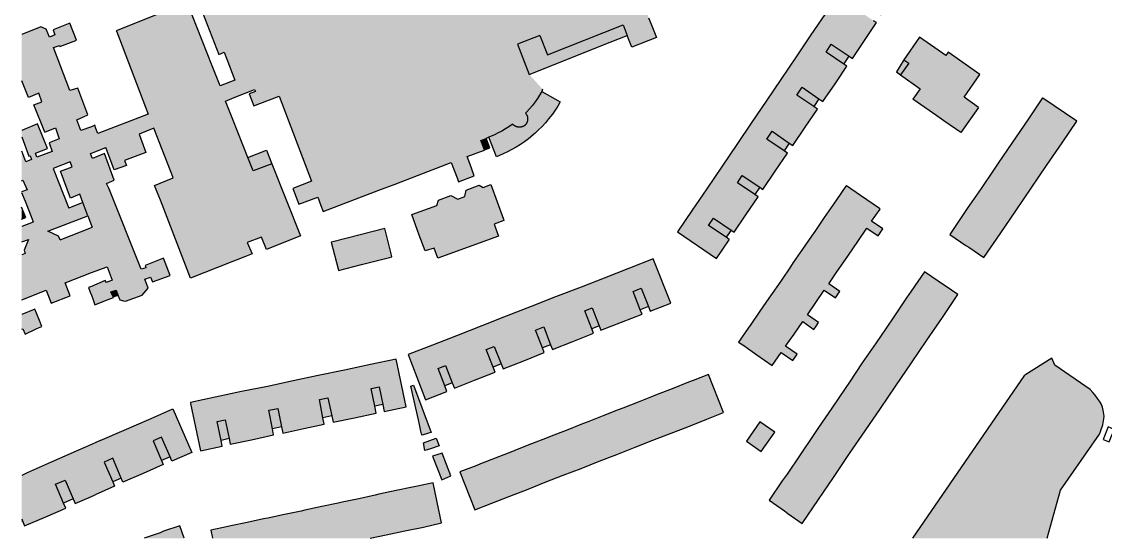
# Model space of a CAD drawing. Header units: millimetres. Extents: x 528980 to 529536, y 186782 to 187150.
# Drawn here: x 528980.2 to 529288.2, y 186782.1 to 186928.9 of the extents above; entities that cross this region are included whole.
import ezdxf

# ---------------------------------------------------------------- set-up
doc = ezdxf.new("R2010")
doc.units = ezdxf.units.MM
doc.header["$LTSCALE"] = 1.5
doc.layers.add('Building Outline', color=1, linetype='Continuous', true_color=0xff0000)
doc.layers.add('Buildings Area', color=1, linetype='Continuous', true_color=0xff0000)

# ---------------------------------------------------------------- blocks, each defined once
blk = doc.blocks.new('mastermap-topo_6112301_ACAD_1_FMEBLOCK5')
at = {"layer": 'Building Outline', "color": 251, "linetype": 'Continuous', "lineweight": -3, "true_color": 0x505050}
for points in [[(3.46, 0.02), (4.31, -2.43), (0.01, -4.08), (-0.34, -2.98), (3.06, -1.62), (0.21, 5.38), (-4.31, 3.47)], [(-4.31, 1.7), (-2.24, -3.77), (-1.94, -3.73), (-1.54, -4.77), (-3.14, -5.38), (-4.31, -2.42)]]:
    blk.add_lwpolyline(points, dxfattribs=at)
blk = doc.blocks.new('mastermap-topo_6112301_ACAD_1_FMEBLOCK4')
at = {"layer": 'Building Outline', "color": 251, "linetype": 'Continuous', "lineweight": -3, "true_color": 0x505050}
for points in [[(-1.28, 5.93), (-0.08, 3.18), (-1.66, 2.6)], [(-1.66, 2.4), (-0.69, -0.04), (1.04, -4.39), (1.66, -5.93)]]:
    blk.add_lwpolyline(points, dxfattribs=at)
blk = doc.blocks.new('mastermap-topo_6112301_ACAD_1_FMEBLOCK3')
at = {"layer": 'Building Outline', "color": 251, "linetype": 'Continuous', "lineweight": -3, "true_color": 0x505050}
for points in [[(-0.58, 5.36), (-0.2, 5.51)], [(-0.58, -5.51), (0.58, -5.05), (-0.58, -2.15)]]:
    blk.add_lwpolyline(points, dxfattribs=at)

msp = doc.modelspace()

# ---------------------------------------------------------------- hatches: boundary and pattern name
at = {"layer": 'Buildings Area', "true_color": 0xfedcaf}
h = msp.add_hatch(color=41, dxfattribs=at)
h.paths.add_polyline_path([(529149.7, 186988.5), (529148.8, 186990.95), (529148.45, 186990.8), (529142.71, 186988.56), (529140.1, 186987.5), (529137.9, 186986.65), (529129.95, 186983.5), (529128.67, 186983), (529118.85, 186979.1), (529113.3, 186976.95), (529110.35, 186975.8), (529111.25, 186973.4), (529111.55, 186972.65), (529109.3, 186971.75), (529108.35, 186971.4), (529104.2, 186969.75), (529110.3, 186954.55), (529114.3, 186956.1), (529115.25, 186956.5), (529117.2, 186951.55), (529113.1, 186949.95), (529115.4, 186944.15), (529114.6, 186943.85), (529117.3, 186936.9), (529122, 186938.75), (529127.48, 186924.96), (529129.65, 186919.5), (529151.12, 186927.94), (529152.27, 186924.98), (529153.58, 186921.63), (529160.57, 186924.35), (529159.09, 186928.16), (529158.38, 186929.98), (529158.1, 186930.69), (529173.25, 186936.65), (529169.85, 186945.3), (529170.7, 186945.6), (529172.9, 186946.5), (529174.5, 186942.4), (529182, 186945.3), (529181.55, 186946.4), (529177.1, 186957.7), (529176.6, 186959.05), (529170.06, 186975.94), (529162.77, 186973.38), (529161.95, 186975.45), (529162.7, 186975.75), (529160.35, 186981.75), (529157.05, 186980.45), (529156.35, 186980.2), (529152.95, 186988.9), (529150, 186987.8)], flags=0)
h.paths.add_polyline_path([(529132.22, 186967), (529142.27, 186970.95), (529145.47, 186962.8), (529135.42, 186958.85)], flags=0)
h.paths.add_polyline_path([(529133.65, 186944.25), (529139.4, 186946.5), (529153, 186951.9), (529156.2, 186943.8), (529142.5, 186938.4), (529136.85, 186936.15)], flags=0)
for points in [[(528980.18, 186896.17), (528982.25, 186890.7), (528982.55, 186890.75), (528982.95, 186889.7), (528981.35, 186889.1), (528980.18, 186892.05), (528980.18, 186883.71), (528980.55, 186883.85), (528989.09, 186887.2), (528993.95, 186889.1), (528994.5, 186887.7), (528991.25, 186886.4), (528994.1, 186878.8), (528996.7, 186879.85), (528997.55, 186877.55), (528999, 186873.7), (529000, 186871), (529000.19, 186870.49), (529004.47, 186859.26), (529005.9, 186855.5), (529004.25, 186854.8), (529003.95, 186855.35), (529000, 186853.7), (528999.15, 186853.35), (528999.65, 186852.1), (529000, 186851.25), (529000.5, 186849.85), (529001, 186848.5), (529004.05, 186849.7), (529006.25, 186850.5), (529005.5, 186852.15), (529007.05, 186852.65), (529007.65, 186851.05), (529008.05, 186849.85), (529009.1, 186849.6), (529009.65, 186849.5), (529014.4, 186851.25), (529016.15, 186853.2), (529015.15, 186855.75), (529016.75, 186856.35), (529017.4, 186854.95), (529022.4, 186856.8), (529020.45, 186861.75), (529015.25, 186859.65), (529015.45, 186859), (529014.15, 186858.55), (529004.95, 186881.55), (529004.3, 186882.95), (529006.5, 186883.9), (529003.7, 186891.4), (529000.3, 186890.05), (529000, 186890.7), (528999.7, 186891.4), (529000, 186891.55), (529004.12, 186893.19), (529013.54, 186896.94), (529017.7, 186898.6), (529022.45, 186886.55), (529023.1, 186884.8), (529023.22, 186884.51), (529017.97, 186882.31), (529018.7, 186880.45), (529019.6, 186878.15), (529028.2, 186856), (529039.88, 186860.65), (529041.1, 186861.14), (529043.8, 186862.21), (529045.65, 186862.95), (529044.3, 186866.2), (529048.3, 186867.7), (529049.75, 186864.2), (529059.4, 186868.05), (529051.3, 186888.5), (529046, 186886.5), (529044.5, 186890.3), (529040.2, 186901.1), (529038.1, 186906.35), (529040.55, 186907.3), (529046.37, 186909.65), (529046.59, 186909.07), (529044.81, 186908.39), (529046.12, 186904.95), (529047.9, 186905.63), (529053.39, 186907.72), (529062.6, 186883.56), (529057.27, 186881.53), (529058.99, 186877.04), (529064.31, 186879.07), (529065.24, 186876.64), (529065.88, 186874.96), (529081.73, 186881), (529086.34, 186882.76), (529092.66, 186885.17), (529102.28, 186888.84), (529103.92, 186884.54), (529104.35, 186883.42), (529108.83, 186885.13), (529107.51, 186888.59), (529106.76, 186890.55), (529111.43, 186892.33), (529111.72, 186892.44), (529110.68, 186895.15), (529112.18, 186895.72), (529113, 186896.09), (529114.57, 186896.79), (529115.61, 186897.28), (529116.65, 186897.82), (529117.67, 186898.4), (529118.65, 186899.02), (529119.63, 186899.69), (529119.75, 186899.78), (529119.81, 186899.7), (529119.88, 186899.63), (529119.95, 186899.56), (529120.03, 186899.49), (529120.1, 186899.43), (529120.18, 186899.37), (529120.26, 186899.31), (529120.35, 186899.26), (529120.44, 186899.21), (529120.52, 186899.17), (529120.61, 186899.12), (529120.71, 186899.09), (529120.8, 186899.05), (529120.9, 186899.02), (529120.99, 186898.99), (529121.09, 186898.97), (529121.19, 186898.95), (529121.29, 186898.93), (529121.39, 186898.92), (529121.49, 186898.91), (529121.59, 186898.91), (529121.69, 186898.91), (529121.79, 186898.91), (529121.89, 186898.92), (529121.99, 186898.93), (529122.09, 186898.94), (529122.19, 186898.96), (529122.28, 186898.98), (529122.38, 186899.01), (529122.48, 186899.04), (529122.57, 186899.07), (529122.66, 186899.11), (529122.75, 186899.15), (529122.84, 186899.2), (529122.93, 186899.25), (529123.01, 186899.3), (529123.09, 186899.36), (529123.19, 186899.44), (529123.26, 186899.51), (529123.34, 186899.58), (529123.4, 186899.65), (529123.47, 186899.73), (529123.53, 186899.81), (529123.58, 186899.89), (529123.64, 186899.97), (529123.69, 186900.06), (529123.73, 186900.15), (529123.77, 186900.24), (529123.81, 186900.33), (529123.85, 186900.42), (529123.88, 186900.52), (529123.91, 186900.61), (529123.93, 186900.71), (529123.95, 186900.81), (529123.96, 186900.91), (529123.98, 186901.01), (529123.99, 186901.11), (529123.99, 186901.21), (529123.99, 186901.31), (529123.99, 186901.41), (529123.98, 186901.51), (529123.97, 186901.61), (529123.96, 186901.71), (529123.94, 186901.81), (529123.92, 186901.91), (529123.89, 186902), (529123.86, 186902.1), (529123.83, 186902.19), (529123.79, 186902.28), (529123.75, 186902.37), (529123.7, 186902.46), (529123.65, 186902.55), (529123.6, 186902.63), (529123.54, 186902.72), (529123.48, 186902.79), (529123.39, 186902.9), (529123.74, 186903.26), (529124.53, 186904.13), (529125.28, 186905.01), (529126.14, 186906.15), (529126.78, 186907.08), (529127.39, 186908.03), (529127.99, 186909.09), (529128.2, 186909.74), (529124.45, 186913.9), (529121.09, 186922.52), (529127.48, 186924.96), (529122, 186938.75), (529117.3, 186936.9), (529114.6, 186943.85), (529115.4, 186944.15), (529113.1, 186949.95), (529117.2, 186951.55), (529115.25, 186956.5), (529114.3, 186956.1), (529110.3, 186954.55), (529109.16, 186953.44), (529107.66, 186953.35), (529106.68, 186953.15), (529105.5, 186952.75), (529102.55, 186951.55), (529100.5, 186956.83), (529095.4, 186970), (529092.8, 186976.75), (529092.7, 186977), (529062.99, 186965.48), (529024.25, 186950.45), (529029.6, 186936.65), (529036.25, 186919.6), (529037.7, 186920.2), (529040.8, 186912.3), (529036.6, 186910.65), (529034.35, 186916.3), (529027.2, 186934.35), (529007.05, 186926.3), (529007.2, 186925.95), (529016.15, 186902.6), (529001.85, 186897.1), (529001.3, 186898.55), (529001, 186899.45), (529000, 186899), (528997, 186898), (528995.9, 186901.05), (528997.75, 186901.85), (528998.95, 186902.4), (528996.1, 186910), (528993.9, 186909.35), (528989.2, 186921.5), (528990.9, 186922.1), (528991.05, 186921.85), (528995.55, 186923.5), (528995.8, 186923.6), (528993.85, 186928.5), (528989.15, 186926.6), (528989.65, 186925.1), (528988.1, 186924.45), (528987.15, 186926.8), (528985.6, 186927.45), (528980.18, 186925.24), (528980.18, 186912.08), (528982.12, 186907.32), (528985.01, 186908.54), (528985.95, 186906.15), (528983.65, 186905.25), (528986.75, 186897.5), (528989.8, 186898.75), (528990.85, 186895.65), (528987.95, 186894.5), (528988.8, 186892.05), (528984.5, 186890.4), (528984.15, 186891.5), (528987.55, 186892.85), (528984.7, 186899.85), (528980.18, 186897.94)], [(529228.3, 186936.15), (529227.2, 186936.9), (529217.09, 186943.74), (529213.53, 186946.15), (529213.5, 186946.17), (529211.43, 186943.1), (529210.69, 186941.99), (529214.29, 186939.57), (529212.9, 186937.5), (529208.65, 186931.25), (529204.3, 186924.85), (529200.3, 186918.9), (529195.95, 186912.5), (529191.75, 186906.35), (529187.7, 186900.3), (529183.4, 186894), (529179.25, 186887.85), (529174.9, 186881.45), (529170.75, 186875.35), (529166.55, 186869.15), (529177.7, 186861.65), (529181.24, 186866.96), (529181.3, 186867.05), (529180.42, 186867.64), (529175.4, 186871), (529176.8, 186873.1), (529181.79, 186869.69), (529182.65, 186869.1), (529186, 186874), (529189.5, 186879.15), (529188.56, 186879.8), (529183.65, 186883.15), (529185, 186885.2), (529189.94, 186881.86), (529190.85, 186881.25), (529194.35, 186886.45), (529197.85, 186891.55), (529196.87, 186892.22), (529192, 186895.55), (529193.45, 186897.75), (529198.35, 186894.42), (529199.34, 186893.75), (529202.85, 186898.9), (529206.35, 186904.05), (529205.28, 186904.77), (529200.5, 186908), (529202, 186910.25), (529206.78, 186907.01), (529207.9, 186906.25), (529211.35, 186911.25), (529214.75, 186916.25), (529213.85, 186916.86), (529208.85, 186920.25), (529210.3, 186922.45), (529215.36, 186919.06), (529216.27, 186918.45), (529219.7, 186923.55), (529223.1, 186928.6), (529222.29, 186929.15), (529217.15, 186932.65), (529218.4, 186934.55), (529223.56, 186931.01), (529224.45, 186930.4), (529224.47, 186930.42)], [(529127.48, 186924.96), (529121.09, 186922.52), (529124.45, 186913.9), (529128.95, 186915.7), (529145.3, 186922.25), (529152.27, 186924.98), (529151.12, 186927.94), (529129.65, 186919.5)], [(529230, 186913.75), (529235.55, 186909.85), (529233.5, 186906.9), (529240.3, 186902.15), (529242.3, 186900.75), (529247.15, 186897.4), (529252.15, 186904.55), (529248.05, 186907.45), (529252.5, 186913.9), (529243.5, 186920.2), (529242.8, 186919.25), (529235.4, 186924.45), (529230.9, 186918), (529232.3, 186917.1)], [(529215.36, 186919.06), (529210.3, 186922.45), (529208.85, 186920.25), (529213.85, 186916.86)], [(529230.9, 186918), (529228.85, 186914.65), (529230, 186913.75), (529232.3, 186917.1)], [(529127.99, 186909.09), (529127.39, 186908.03), (529126.78, 186907.08), (529126.14, 186906.15), (529125.28, 186905.01), (529124.53, 186904.13), (529123.74, 186903.26), (529123.39, 186902.9), (529123.48, 186902.79), (529123.54, 186902.72), (529123.6, 186902.63), (529123.65, 186902.55), (529123.7, 186902.46), (529123.75, 186902.37), (529123.79, 186902.28), (529123.83, 186902.19), (529123.86, 186902.1), (529123.89, 186902), (529123.92, 186901.91), (529123.94, 186901.81), (529123.96, 186901.71), (529123.97, 186901.61), (529123.98, 186901.51), (529123.99, 186901.41), (529123.99, 186901.31), (529123.99, 186901.21), (529123.99, 186901.11), (529123.98, 186901.01), (529123.96, 186900.91), (529123.95, 186900.81), (529123.93, 186900.71), (529123.91, 186900.61), (529123.88, 186900.52), (529123.85, 186900.42), (529123.81, 186900.33), (529123.77, 186900.24), (529123.73, 186900.15), (529123.69, 186900.06), (529123.64, 186899.97), (529123.58, 186899.89), (529123.53, 186899.81), (529123.47, 186899.73), (529123.4, 186899.65), (529123.34, 186899.58), (529123.26, 186899.51), (529123.19, 186899.44), (529123.09, 186899.36), (529123.01, 186899.3), (529122.93, 186899.25), (529122.84, 186899.2), (529122.75, 186899.15), (529122.66, 186899.11), (529122.57, 186899.07), (529122.48, 186899.04), (529122.38, 186899.01), (529122.28, 186898.98), (529122.19, 186898.96), (529122.09, 186898.94), (529121.99, 186898.93), (529121.89, 186898.92), (529121.79, 186898.91), (529121.69, 186898.91), (529121.59, 186898.91), (529121.49, 186898.91), (529121.39, 186898.92), (529121.29, 186898.93), (529121.19, 186898.95), (529121.09, 186898.97), (529120.99, 186898.99), (529120.9, 186899.02), (529120.8, 186899.05), (529120.71, 186899.09), (529120.61, 186899.12), (529120.52, 186899.17), (529120.44, 186899.21), (529120.35, 186899.26), (529120.26, 186899.31), (529120.18, 186899.37), (529120.1, 186899.43), (529120.03, 186899.49), (529119.95, 186899.56), (529119.88, 186899.63), (529119.81, 186899.7), (529119.75, 186899.78), (529119.63, 186899.69), (529118.65, 186899.02), (529117.67, 186898.4), (529116.65, 186897.82), (529115.61, 186897.28), (529114.57, 186896.79), (529113, 186896.09), (529115.12, 186890.53), (529116.99, 186891.3), (529118.27, 186891.9), (529119.52, 186892.55), (529120.75, 186893.25), (529121.94, 186894), (529123.11, 186894.8), (529124.24, 186895.64), (529126.08, 186897.17), (529127.11, 186898.13), (529128.1, 186899.13), (529129.05, 186900.18), (529129.96, 186901.26), (529131.01, 186902.64), (529131.78, 186903.77), (529132.52, 186904.92), (529133.2, 186906.11)], [(529205.28, 186904.77), (529206.78, 186907.01), (529202, 186910.25), (529200.5, 186908)], [(529244, 186868.45), (529248.55, 186865.35), (529249.35, 186864.8), (529253.65, 186861.9), (529258.25, 186868.6), (529262.75, 186875.2), (529267.1, 186881.55), (529271.5, 186888.05), (529275.9, 186894.5), (529280.1, 186900.65), (529270.45, 186907.2), (529270.35, 186907.25), (529266.3, 186901.3), (529265.1, 186899.5), (529261.6, 186894.4), (529257.7, 186888.7), (529256.6, 186887), (529252.85, 186881.5), (529248.95, 186875.8), (529247.6, 186873.8)], [(529013.54, 186896.94), (529004.12, 186893.19), (529006.5, 186886.79), (529009.93, 186888.07), (529009.42, 186889.45), (529015.49, 186891.7)], [(529112.18, 186895.72), (529110.68, 186895.15), (529111.72, 186892.44), (529111.85, 186892.49), (529113.21, 186893.01), (529112.25, 186895.53)], [(529196.87, 186892.22), (529198.35, 186894.42), (529193.45, 186897.75), (529192, 186895.55)], [(529044.5, 186890.3), (529046, 186886.5), (529051.3, 186888.5), (529049.8, 186892.4)], [(528980.18, 186880.52), (528980.18, 186880.32), (528981.15, 186877.88), (528982.88, 186873.52), (528983.49, 186871.98), (528993.55, 186875.96), (528989.09, 186887.2), (528980.55, 186883.85), (528981.75, 186881.1)], [(529188.56, 186879.8), (529189.94, 186881.86), (529185, 186885.2), (529183.65, 186883.15)], [(529093.2, 186868.22), (529094.85, 186863.8), (529097.45, 186864.55), (529098.5, 186861.7), (529115.7, 186868), (529114.5, 186871.4), (529117.25, 186872.4), (529117.11, 186872.78), (529113.55, 186882.6), (529111.35, 186881.8), (529110.2, 186882.45), (529106.5, 186881.05), (529106.1, 186879.2), (529104.1, 186878.45), (529102.15, 186879.5), (529098.65, 186878.2), (529098.15, 186876.7), (529091.05, 186874.1), (529092.7, 186869.55)], [(529221.76, 186872.19), (529224.15, 186875.65), (529223.95, 186875.8), (529218.6, 186879.5), (529214.6, 186882.25), (529214.45, 186882.15), (529211.8, 186878.3), (529210.9, 186877.05), (529208.3, 186873.25), (529205.6, 186869.3), (529204.7, 186868), (529202.15, 186864.3), (529199.5, 186860.45), (529198.7, 186859.3), (529196.1, 186855.5), (529193.45, 186851.7), (529192.5, 186850.35), (529190, 186846.65), (529187.4, 186842.9), (529186.7, 186841.85), (529183.95, 186837.9), (529185.41, 186836.88), (529186.45, 186836.15), (529189.1, 186834.3), (529193.5, 186831.2), (529196.06, 186834.9), (529199.34, 186832.63), (529199.98, 186833.56), (529200.57, 186834.42), (529197.3, 186836.69), (529199.7, 186840.15), (529202.16, 186843.72), (529205.37, 186841.5), (529206, 186842.42), (529206.69, 186843.4), (529203.48, 186845.63), (529205.9, 186849.1), (529208.29, 186852.61), (529211.48, 186850.43), (529212.08, 186851.32), (529212.37, 186851.73), (529212.74, 186852.27), (529209.56, 186854.46), (529211.9, 186857.85), (529214.95, 186862.3), (529218.05, 186866.75), (529220.42, 186870.23), (529223.57, 186868.09), (529224.33, 186869.2), (529224.9, 186870.03)], [(528980.18, 186870.67), (528980.18, 186866.31), (528982.1, 186867.05), (528980.85, 186864), (528981.2, 186863.06), (528991.09, 186866.93), (528990.65, 186868), (528987.6, 186869.4), (528999, 186873.7), (528997.55, 186877.55), (528993.55, 186875.96), (528983.49, 186871.98)], [(528980.18, 186872.84), (528981.33, 186873.3), (528980.18, 186876.2)], [(529180.42, 186867.64), (529181.79, 186869.69), (529176.8, 186873.1), (529175.4, 186871)], [(528980.18, 186862.66), (528980.18, 186849.86), (528987.13, 186852.59), (528988.57, 186848.93), (528993.99, 186851.06), (528992.56, 186854.71), (529000, 186857.63), (529004.47, 186859.26), (529000.19, 186870.49), (529000, 186870.42), (528991.09, 186866.93), (528981.2, 186863.06)], [(529084.75, 186861.95), (529085.43, 186862.13), (529085.32, 186862.56), (529083.36, 186870.17), (529069.03, 186866.47), (529068.16, 186866.25), (529070.12, 186858.69), (529070.24, 186858.21), (529076.73, 186859.88), (529077.91, 186860.18)], [(529159.7, 186861.5), (529152.9, 186858.85), (529145.7, 186856.05), (529139.2, 186853.5), (529131.95, 186850.7), (529124.95, 186848), (529117.9, 186845.2), (529111, 186842.5), (529103.75, 186839.7), (529096.9, 186837.05), (529090, 186834.35), (529095, 186821.5), (529101.05, 186823.85), (529100.44, 186825.43), (529098.55, 186830.35), (529100.65, 186831.2), (529102.58, 186826.26), (529103.15, 186824.8), (529108.9, 186827.05), (529114.5, 186829.25), (529114.75, 186829.35), (529114.18, 186830.77), (529112.2, 186835.75), (529114.5, 186836.65), (529116.45, 186831.66), (529117, 186830.25), (529122.9, 186832.55), (529128.68, 186834.89), (529128.17, 186836.22), (529126.2, 186841.3), (529128.55, 186842.2), (529130.52, 186837.14), (529131.04, 186835.81), (529136.8, 186838.05), (529142.55, 186840.3), (529142.7, 186840.45), (529142.21, 186841.69), (529140.2, 186846.8), (529142.35, 186847.6), (529144.32, 186842.51), (529144.8, 186841.25), (529150.7, 186843.5), (529156.5, 186845.8), (529156.01, 186847.06), (529154, 186852.25), (529156.25, 186853.15), (529158.29, 186847.95), (529158.8, 186846.65), (529164.65, 186848.95)], [(529214.2, 186824.7), (529210.45, 186819.15), (529206.65, 186813.6), (529205.3, 186811.6), (529201.4, 186805.9), (529197.7, 186800.4), (529196.35, 186798.45), (529192.6, 186792.95), (529196.95, 186789.95), (529197.95, 186789.2), (529202.05, 186786.4), (529206.65, 186793.15), (529210.9, 186799.4), (529215.5, 186806.2), (529219.9, 186812.65), (529224.25, 186819), (529228.65, 186825.45), (529233.1, 186832), (529237.45, 186838.4), (529241.9, 186844.85), (529246.3, 186851.35), (529244.45, 186852.6), (529240.65, 186855.2), (529236.75, 186857.85), (529232.95, 186852.3), (529231.7, 186850.45), (529227.9, 186844.8), (529224.25, 186839.5), (529223.05, 186837.7), (529219.1, 186831.95), (529215.45, 186826.5)], [(529006.25, 186850.5), (529007.65, 186851.05), (529007.05, 186852.65), (529005.5, 186852.15)], [(529156.01, 186847.06), (529158.29, 186847.95), (529156.25, 186853.15), (529154, 186852.25)], [(528980.18, 186845.74), (528980.18, 186841.54), (528980.5, 186841.65), (528981.2, 186840.15), (528984.5, 186841.75), (528985.9, 186842.35), (528985.25, 186844), (528984.35, 186846.1), (528983.9, 186847.25)], [(529142.21, 186841.69), (529144.32, 186842.51), (529142.35, 186847.6), (529140.2, 186846.8)], [(529128.17, 186836.22), (529130.52, 186837.14), (529128.55, 186842.2), (529126.2, 186841.3)], [(529114.18, 186830.77), (529116.45, 186831.66), (529114.5, 186836.65), (529112.2, 186835.75)], [(529086.6, 186833.05), (529079.3, 186831.5), (529071.9, 186829.95), (529064.45, 186828.35), (529057.3, 186826.85), (529050, 186825.3), (529042.7, 186823.8), (529035.2, 186822.2), (529028.15, 186820.7), (529028.2, 186820.45), (529031, 186807), (529037.2, 186808.3), (529036.86, 186809.97), (529035.75, 186815.35), (529038, 186815.8), (529039.12, 186810.47), (529039.45, 186808.9), (529045.5, 186810.15), (529051.8, 186811.5), (529051.47, 186813.2), (529050.45, 186818.5), (529052.95, 186819), (529054.04, 186813.77), (529054.4, 186812.05), (529060.4, 186813.3), (529066.15, 186814.55), (529065.8, 186816.38), (529064.8, 186821.55), (529067.2, 186822), (529068.3, 186816.93), (529068.7, 186815.1), (529074.8, 186816.4), (529080.9, 186817.7), (529080.53, 186819.64), (529079.55, 186824.7), (529081.75, 186825.2), (529082.79, 186820.14), (529083.19, 186818.21), (529089.5, 186819.5)], [(529100.44, 186825.43), (529102.58, 186826.26), (529100.65, 186831.2), (529098.55, 186830.35)], [(529233.49, 186782.15), (529271.63, 186782.15), (529275.4, 186795.85), (529286.5, 186811.75), (529286.8, 186812.5), (529287.1, 186813.3), (529287.25, 186813.85), (529287.45, 186814.4), (529287.6, 186814.95), (529287.7, 186815.5), (529287.75, 186816.1), (529287.8, 186816.8), (529287.75, 186817.4), (529287.7, 186817.95), (529287.6, 186818.55), (529287.35, 186819.4), (529286.95, 186820.3), (529286.5, 186821.1), (529285.95, 186821.9), (529285.25, 186822.8), (529284.65, 186823.55), (529284.61, 186823.6), (529283.85, 186824.45), (529273.8, 186831.35), (529273, 186833.35), (529265.3, 186828.5)], [(529144.3, 186804.05), (529149.3, 186806), (529154.5, 186808), (529159.55, 186810), (529164.75, 186812), (529169.5, 186813.85), (529174.9, 186816), (529179.65, 186817.85), (529175.4, 186828.65), (529171.05, 186826.95), (529169.75, 186826.45), (529165.1, 186824.6), (529160.8, 186822.95), (529159.65, 186822.5), (529155.4, 186820.85), (529151.05, 186819.1), (529149.75, 186818.6), (529145.2, 186816.85), (529140.9, 186815.15), (529139.6, 186814.65), (529134.9, 186812.8), (529130.7, 186811.2), (529129.5, 186810.7), (529125.05, 186808.95), (529121, 186807.4), (529119.7, 186806.85), (529114.75, 186804.95), (529110.6, 186803.3), (529109.5, 186802.85), (529104.7, 186801), (529108.95, 186790.2), (529113.85, 186792.1), (529118.9, 186794.1), (529124.15, 186796.15), (529129, 186798.05), (529134.1, 186800.05), (529139.2, 186802)], [(529080.53, 186819.64), (529082.79, 186820.14), (529081.75, 186825.2), (529079.55, 186824.7)], [(529093.9, 186811.45), (529094.94, 186811.74), (529095.78, 186811.97), (529096.56, 186812.18), (529091.56, 186825.63), (529090.8, 186825.35), (529092.94, 186815.76), (529093.22, 186814.51), (529093.65, 186812.55)], [(529065.8, 186816.38), (529068.3, 186816.93), (529067.2, 186822), (529064.8, 186821.55)], [(528980.18, 186800.01), (528980.18, 186787.65), (528980.43, 186787.07), (528981, 186785.7), (528987, 186788.25), (528992.7, 186790.75), (528992.11, 186792.14), (528989.8, 186797.55), (528992.55, 186798.7), (528994.84, 186793.33), (528995.4, 186792), (529000, 186794.05), (529001.05, 186794.5), (529006.6, 186797), (529006.07, 186798.2), (529003.6, 186803.8), (529006.05, 186804.9), (529008.45, 186799.24), (529008.95, 186798.05), (529014.7, 186800.6), (529020.37, 186803.08), (529019.9, 186804.21), (529017.55, 186809.8), (529019.9, 186810.85), (529022.37, 186805.28), (529022.9, 186804.1), (529028.5, 186806.5), (529023.15, 186818.9), (529016.3, 186815.9), (529009.3, 186812.85), (529002.5, 186809.9), (529000, 186808.8), (528995.7, 186806.9), (528988.6, 186803.75), (528981.7, 186800.7)], [(529051.47, 186813.2), (529054.04, 186813.77), (529052.95, 186819), (529050.45, 186818.5)], [(529036.86, 186809.97), (529039.12, 186810.47), (529038, 186815.8), (529035.75, 186815.35)], [(529190.35, 186806.85), (529194.2, 186812.25), (529189.95, 186815.25), (529186.15, 186809.75)], [(529022.37, 186805.28), (529019.9, 186810.85), (529017.55, 186809.8), (529019.9, 186804.21)], [(529096.35, 186807.55), (529098.85, 186808.45), (529098, 186810.6), (529094.35, 186809.3), (529094.8, 186807.1)], [(529102.2, 186799.85), (529099.65, 186806.35), (529096.9, 186805.5), (529099.6, 186798.8)], [(529008.45, 186799.24), (529006.05, 186804.9), (529003.6, 186803.8), (529006.07, 186798.2)], [(528992.11, 186792.14), (528994.84, 186793.33), (528992.55, 186798.7), (528989.8, 186797.55)], [(529034.39, 186782.15), (529079.21, 186782.15), (529083.75, 186783.1), (529089.1, 186784.25), (529094.35, 186785.35), (529099.5, 186786.5), (529098.3, 186792.4), (529097.1, 186797.9), (529092.65, 186796.95), (529091.3, 186796.65), (529086.65, 186795.7), (529081.7, 186794.65), (529080.65, 186794.4), (529076, 186793.4), (529071.3, 186792.4), (529070.1, 186792.15), (529065.5, 186791.2), (529060.7, 186790.15), (529059.65, 186789.9), (529054.85, 186788.9), (529050.15, 186787.9), (529048.95, 186787.65), (529044.3, 186786.65), (529039.65, 186785.7), (529038.4, 186785.4), (529033.9, 186784.45)], [(528980.18, 186786.96), (528980.43, 186787.07), (528980.18, 186787.65)], [(529026.38, 186782.15), (529025.1, 186785.7), (529020.5, 186784.15), (529019.5, 186783.75), (529015.04, 186782.15)]]:
    msp.add_hatch(color=41, dxfattribs=at).paths.add_polyline_path(points, flags=0)

# ---------------------------------------------------------------- linework, layer by layer
at = {"layer": 'Building Outline', "color": 251, "linetype": 'Continuous', "lineweight": -3, "true_color": 0x505050}
for points in [[(529029.6, 186936.65), (529036.25, 186919.6), (529037.7, 186920.2), (529040.8, 186912.3), (529036.6, 186910.65), (529034.35, 186916.3)], [(529034.35, 186916.3), (529027.2, 186934.35), (529007.05, 186926.3), (529007.2, 186925.95)], [(529158.38, 186929.98), (529159.09, 186928.16)], [(529208.65, 186931.25), (529204.3, 186924.85)], [(528993.85, 186928.5), (528989.15, 186926.6), (528989.65, 186925.1), (528988.1, 186924.45), (528987.15, 186926.8), (528985.6, 186927.45), (528980.18, 186925.24)], [(528995.55, 186923.5), (528995.8, 186923.6), (528993.85, 186928.5)], [(529127.48, 186924.96), (529129.65, 186919.5), (529151.12, 186927.94), (529152.27, 186924.98)], [(529159.09, 186928.16), (529160.57, 186924.35)], [(529219.7, 186923.55), (529223.1, 186928.6)], [(529223.1, 186928.6), (529222.29, 186929.15)], [(529001.3, 186898.55), (529001, 186899.45), (529000, 186899), (528997, 186898), (528995.9, 186901.05), (528997.75, 186901.85), (528998.95, 186902.4), (528996.1, 186910), (528993.9, 186909.35), (528989.2, 186921.5), (528990.9, 186922.1), (528991.05, 186921.85), (528995.55, 186923.5)], [(529007.2, 186925.95), (529016.15, 186902.6), (529001.85, 186897.1), (529001.3, 186898.55)], [(529127.48, 186924.96), (529121.09, 186922.52), (529124.45, 186913.9)], [(529124.45, 186913.9), (529128.95, 186915.7), (529145.3, 186922.25), (529152.27, 186924.98)], [(529160.57, 186924.35), (529153.58, 186921.63), (529152.27, 186924.98)], [(529204.3, 186924.85), (529200.3, 186918.9)], [(529216.27, 186918.45), (529219.7, 186923.55)], [(529252.15, 186904.55), (529248.05, 186907.45), (529252.5, 186913.9), (529243.5, 186920.2), (529242.8, 186919.25), (529235.4, 186924.45), (529230.9, 186918)], [(529213.85, 186916.86), (529208.85, 186920.25), (529210.3, 186922.45), (529215.36, 186919.06)], [(529200.3, 186918.9), (529195.95, 186912.5)], [(529213.85, 186916.86), (529215.36, 186919.06)], [(529215.36, 186919.06), (529216.27, 186918.45)], [(529230.9, 186918), (529228.85, 186914.65)], [(529230.9, 186918), (529232.3, 186917.1), (529230, 186913.75)], [(529211.35, 186911.25), (529214.75, 186916.25)], [(529214.75, 186916.25), (529213.85, 186916.86)], [(529228.85, 186914.65), (529230, 186913.75)], [(528986.75, 186897.5), (528983.65, 186905.25), (528985.95, 186906.15), (528985.01, 186908.54), (528982.12, 186907.32), (528980.18, 186912.08)], [(529195.95, 186912.5), (529191.75, 186906.35)], [(529207.9, 186906.25), (529211.35, 186911.25)], [(529230, 186913.75), (529235.55, 186909.85), (529233.5, 186906.9)], [(529044.5, 186890.3), (529040.2, 186901.1), (529038.1, 186906.35), (529040.55, 186907.3), (529046.37, 186909.65), (529046.59, 186909.07), (529044.81, 186908.39), (529046.12, 186904.95), (529047.9, 186905.63), (529053.39, 186907.72), (529062.6, 186883.56), (529057.27, 186881.53), (529058.99, 186877.04)], [(529127.99, 186909.09), (529133.2, 186906.11), (529132.52, 186904.92), (529131.78, 186903.77), (529131.01, 186902.64), (529129.96, 186901.26), (529129.05, 186900.18), (529128.1, 186899.13), (529127.11, 186898.13), (529126.08, 186897.17), (529124.24, 186895.64), (529123.11, 186894.8), (529121.94, 186894), (529120.75, 186893.25), (529119.52, 186892.55), (529118.27, 186891.9), (529116.99, 186891.3), (529115.12, 186890.53), (529113, 186896.09)], [(529127.99, 186909.09), (529127.39, 186908.03), (529126.78, 186907.08), (529126.14, 186906.15), (529125.28, 186905.01), (529124.53, 186904.13), (529123.74, 186903.26), (529123.39, 186902.9), (529123.48, 186902.79), (529123.54, 186902.72), (529123.6, 186902.63), (529123.65, 186902.55), (529123.7, 186902.46), (529123.75, 186902.37), (529123.79, 186902.28), (529123.83, 186902.19), (529123.86, 186902.1), (529123.89, 186902), (529123.92, 186901.91), (529123.94, 186901.81), (529123.96, 186901.71), (529123.97, 186901.61), (529123.98, 186901.51), (529123.99, 186901.41), (529123.99, 186901.31), (529123.99, 186901.21), (529123.99, 186901.11), (529123.98, 186901.01), (529123.96, 186900.91), (529123.95, 186900.81), (529123.93, 186900.71), (529123.91, 186900.61), (529123.88, 186900.52), (529123.85, 186900.42), (529123.81, 186900.33), (529123.77, 186900.24), (529123.73, 186900.15), (529123.69, 186900.06), (529123.64, 186899.97), (529123.58, 186899.89), (529123.53, 186899.81), (529123.47, 186899.73), (529123.4, 186899.65), (529123.34, 186899.58), (529123.26, 186899.51), (529123.19, 186899.44), (529123.09, 186899.36), (529123.01, 186899.3), (529122.93, 186899.25), (529122.84, 186899.2), (529122.75, 186899.15), (529122.66, 186899.11), (529122.57, 186899.07), (529122.48, 186899.04), (529122.38, 186899.01), (529122.28, 186898.98), (529122.19, 186898.96), (529122.09, 186898.94), (529121.99, 186898.93), (529121.89, 186898.92), (529121.79, 186898.91), (529121.69, 186898.91), (529121.59, 186898.91), (529121.49, 186898.91), (529121.39, 186898.92), (529121.29, 186898.93), (529121.19, 186898.95), (529121.09, 186898.97), (529120.99, 186898.99), (529120.9, 186899.02), (529120.8, 186899.05), (529120.71, 186899.09), (529120.61, 186899.12), (529120.52, 186899.17), (529120.44, 186899.21), (529120.35, 186899.26), (529120.26, 186899.31), (529120.18, 186899.37), (529120.1, 186899.43), (529120.03, 186899.49), (529119.95, 186899.56), (529119.88, 186899.63), (529119.81, 186899.7), (529119.75, 186899.78), (529119.63, 186899.69), (529118.65, 186899.02), (529117.67, 186898.4), (529116.65, 186897.82), (529115.61, 186897.28), (529114.57, 186896.79), (529113, 186896.09)], [(529128.2, 186909.74), (529127.99, 186909.09)], [(529205.28, 186904.77), (529200.5, 186908), (529202, 186910.25), (529206.78, 186907.01)], [(529191.75, 186906.35), (529187.7, 186900.3)], [(529206.78, 186907.01), (529205.28, 186904.77)], [(529206.35, 186904.05), (529205.28, 186904.77)], [(529206.78, 186907.01), (529207.9, 186906.25)], [(529240.3, 186902.15), (529233.5, 186906.9)], [(529270.45, 186907.2), (529270.35, 186907.25), (529266.3, 186901.3)], [(529275.9, 186894.5), (529280.1, 186900.65), (529270.45, 186907.2)], [(529202.85, 186898.9), (529206.35, 186904.05)], [(529242.3, 186900.75), (529240.3, 186902.15)], [(529252.15, 186904.55), (529247.15, 186897.4)], [(528986.75, 186897.5), (528989.8, 186898.75), (528990.85, 186895.65), (528987.95, 186894.5)], [(529022.45, 186886.55), (529017.7, 186898.6), (529013.54, 186896.94)], [(529187.7, 186900.3), (529183.4, 186894)], [(529199.34, 186893.75), (529202.85, 186898.9)], [(529247.15, 186897.4), (529242.3, 186900.75)], [(529265.1, 186899.5), (529261.6, 186894.4)], [(529266.3, 186901.3), (529265.1, 186899.5)], [(529013.54, 186896.94), (529015.49, 186891.7), (529009.42, 186889.45), (529009.93, 186888.07), (529006.5, 186886.79), (529004.12, 186893.19)], [(529111.72, 186892.44), (529110.68, 186895.15), (529112.18, 186895.72)], [(529111.72, 186892.44), (529111.85, 186892.49), (529113.21, 186893.01), (529112.25, 186895.53), (529112.18, 186895.72)], [(529113, 186896.09), (529112.18, 186895.72)], [(529196.87, 186892.22), (529192, 186895.55), (529193.45, 186897.75), (529198.35, 186894.42)], [(529022.4, 186856.8), (529020.45, 186861.75), (529015.25, 186859.65), (529015.45, 186859), (529014.15, 186858.55), (529004.95, 186881.55), (529004.3, 186882.95), (529006.5, 186883.9), (529003.7, 186891.4), (529000.3, 186890.05), (529000, 186890.7), (528999.7, 186891.4), (529000, 186891.55), (529004.12, 186893.19)], [(529044.5, 186890.3), (529049.8, 186892.4)], [(529049.8, 186892.4), (529051.3, 186888.5)], [(529111.43, 186892.33), (529111.72, 186892.44)], [(529183.4, 186894), (529179.25, 186887.85)], [(529198.35, 186894.42), (529196.87, 186892.22)], [(529198.35, 186894.42), (529199.34, 186893.75)], [(529261.6, 186894.4), (529257.7, 186888.7)], [(529271.5, 186888.05), (529275.9, 186894.5)], [(529051.3, 186888.5), (529046, 186886.5), (529044.5, 186890.3)], [(529107.51, 186888.59), (529106.76, 186890.55), (529111.43, 186892.33)], [(529194.35, 186886.45), (529197.85, 186891.55)], [(529197.85, 186891.55), (529196.87, 186892.22)], [(528997.55, 186877.55), (528996.7, 186879.85), (528994.1, 186878.8), (528991.25, 186886.4), (528994.5, 186887.7), (528993.95, 186889.1), (528989.09, 186887.2)], [(528989.09, 186887.2), (528993.55, 186875.96)], [(529023.1, 186884.8), (529022.45, 186886.55)], [(529051.3, 186888.5), (529059.4, 186868.05), (529049.75, 186864.2)], [(529092.66, 186885.17), (529102.28, 186888.84), (529103.92, 186884.54)], [(529103.92, 186884.54), (529104.35, 186883.42), (529108.83, 186885.13), (529107.51, 186888.59)], [(529179.25, 186887.85), (529174.9, 186881.45)], [(529190.85, 186881.25), (529194.35, 186886.45)], [(529256.6, 186887), (529252.85, 186881.5)], [(529257.7, 186888.7), (529256.6, 186887)], [(529267.1, 186881.55), (529271.5, 186888.05)], [(529028.2, 186856), (529019.6, 186878.15), (529018.7, 186880.45), (529017.97, 186882.31), (529023.22, 186884.51), (529023.1, 186884.8)], [(529086.34, 186882.76), (529092.66, 186885.17)], [(529188.56, 186879.8), (529183.65, 186883.15), (529185, 186885.2), (529189.94, 186881.86)], [(529065.24, 186876.64), (529065.88, 186874.96), (529081.73, 186881)], [(529081.73, 186881), (529086.34, 186882.76)], [(529098.15, 186876.7), (529098.65, 186878.2), (529102.15, 186879.5), (529104.1, 186878.45), (529106.1, 186879.2), (529106.5, 186881.05), (529110.2, 186882.45), (529111.35, 186881.8), (529113.55, 186882.6)], [(529113.55, 186882.6), (529117.11, 186872.78)], [(529174.9, 186881.45), (529170.75, 186875.35)], [(529189.94, 186881.86), (529188.56, 186879.8)], [(529189.94, 186881.86), (529190.85, 186881.25)], [(529214.45, 186882.15), (529211.8, 186878.3)], [(529214.6, 186882.25), (529214.45, 186882.15)], [(529218.6, 186879.5), (529214.6, 186882.25)], [(529252.85, 186881.5), (529248.95, 186875.8)], [(529262.75, 186875.2), (529267.1, 186881.55)], [(528997.55, 186877.55), (528993.55, 186875.96)], [(528999, 186873.7), (528997.55, 186877.55)], [(529058.99, 186877.04), (529064.31, 186879.07), (529065.24, 186876.64)], [(529186, 186874), (529189.5, 186879.15)], [(529189.5, 186879.15), (529188.56, 186879.8)], [(529210.9, 186877.05), (529208.3, 186873.25)], [(529211.8, 186878.3), (529210.9, 186877.05)], [(529224.15, 186875.65), (529223.95, 186875.8), (529218.6, 186879.5)], [(529091.05, 186874.1), (529098.15, 186876.7)], [(529093.2, 186868.22), (529092.7, 186869.55), (529091.05, 186874.1)], [(529170.75, 186875.35), (529166.55, 186869.15)], [(529182.65, 186869.1), (529186, 186874)], [(529224.33, 186869.2), (529224.9, 186870.03), (529221.76, 186872.19), (529224.15, 186875.65)], [(529248.95, 186875.8), (529247.6, 186873.8)], [(529258.25, 186868.6), (529262.75, 186875.2)], [(528983.49, 186871.98), (528980.18, 186870.67)], [(528991.09, 186866.93), (528990.65, 186868), (528987.6, 186869.4), (528999, 186873.7)], [(528999, 186873.7), (529000, 186871), (529000.19, 186870.49)], [(529117.11, 186872.78), (529117.25, 186872.4), (529114.5, 186871.4), (529115.7, 186868), (529098.5, 186861.7), (529097.45, 186864.55), (529094.85, 186863.8), (529093.2, 186868.22)], [(529180.42, 186867.64), (529175.4, 186871), (529176.8, 186873.1), (529181.79, 186869.69)], [(529208.3, 186873.25), (529205.6, 186869.3)], [(529247.6, 186873.8), (529244, 186868.45)], [(528991.09, 186866.93), (529000, 186870.42), (529000.19, 186870.49)], [(529083.36, 186870.17), (529069.03, 186866.47)], [(529085.32, 186862.56), (529083.36, 186870.17)], [(529166.55, 186869.15), (529177.7, 186861.65)], [(529181.79, 186869.69), (529180.42, 186867.64)], [(529181.79, 186869.69), (529182.65, 186869.1)], [(529204.7, 186868), (529202.15, 186864.3)], [(529205.6, 186869.3), (529204.7, 186868)], [(529218.05, 186866.75), (529220.42, 186870.23), (529223.57, 186868.09), (529224.33, 186869.2)], [(529244, 186868.45), (529248.55, 186865.35)], [(529253.65, 186861.9), (529258.25, 186868.6)], [(528980.18, 186866.31), (528982.1, 186867.05), (528980.85, 186864), (528981.2, 186863.06)], [(529049.75, 186864.2), (529048.3, 186867.7), (529044.3, 186866.2), (529045.65, 186862.95)], [(529069.03, 186866.47), (529068.16, 186866.25), (529070.12, 186858.69)], [(529177.7, 186861.65), (529181.24, 186866.96)], [(529181.24, 186866.96), (529181.3, 186867.05), (529180.42, 186867.64)], [(529214.95, 186862.3), (529218.05, 186866.75)], [(529248.55, 186865.35), (529249.35, 186864.8)], [(529249.35, 186864.8), (529253.65, 186861.9)], [(528981.2, 186863.06), (528980.18, 186862.66)], [(529043.8, 186862.21), (529041.1, 186861.14), (529039.88, 186860.65)], [(529045.65, 186862.95), (529043.8, 186862.21)], [(529077.91, 186860.18), (529084.75, 186861.95)], [(529084.75, 186861.95), (529085.43, 186862.13), (529085.32, 186862.56)], [(529202.15, 186864.3), (529199.5, 186860.45)], [(529211.9, 186857.85), (529214.95, 186862.3)], [(528980.18, 186849.86), (528987.13, 186852.59), (528988.57, 186848.93), (528993.99, 186851.06), (528992.56, 186854.71), (529000, 186857.63), (529004.47, 186859.26)], [(529004.47, 186859.26), (529005.9, 186855.5), (529004.25, 186854.8), (529003.95, 186855.35), (529000, 186853.7), (528999.15, 186853.35), (528999.65, 186852.1)], [(529039.88, 186860.65), (529028.2, 186856)], [(529070.12, 186858.69), (529070.24, 186858.21), (529076.73, 186859.88)], [(529076.73, 186859.88), (529077.91, 186860.18)], [(529152.9, 186858.85), (529145.7, 186856.05)], [(529159.7, 186861.5), (529152.9, 186858.85)], [(529164.65, 186848.95), (529159.7, 186861.5)], [(529198.7, 186859.3), (529196.1, 186855.5)], [(529199.5, 186860.45), (529198.7, 186859.3)], [(529009.1, 186849.6), (529009.65, 186849.5), (529014.4, 186851.25), (529016.15, 186853.2), (529015.15, 186855.75), (529016.75, 186856.35), (529017.4, 186854.95)], [(529017.4, 186854.95), (529022.4, 186856.8)], [(529145.7, 186856.05), (529139.2, 186853.5)], [(529196.1, 186855.5), (529193.45, 186851.7)], [(529212.08, 186851.32), (529212.37, 186851.73), (529212.74, 186852.27), (529209.56, 186854.46), (529211.9, 186857.85)], [(529236.75, 186857.85), (529232.95, 186852.3)], [(529240.65, 186855.2), (529236.75, 186857.85)], [(529006.25, 186850.5), (529005.5, 186852.15), (529007.05, 186852.65), (529007.65, 186851.05)], [(529139.2, 186853.5), (529131.95, 186850.7)], [(529156.01, 186847.06), (529154, 186852.25), (529156.25, 186853.15), (529158.29, 186847.95)], [(529205.9, 186849.1), (529208.29, 186852.61), (529211.48, 186850.43), (529212.08, 186851.32)], [(529244.45, 186852.6), (529240.65, 186855.2)], [(529246.3, 186851.35), (529244.45, 186852.6)], [(528999.65, 186852.1), (529000, 186851.25), (529000.5, 186849.85)], [(529000.5, 186849.85), (529001, 186848.5)], [(529001, 186848.5), (529004.05, 186849.7), (529006.25, 186850.5)], [(529007.65, 186851.05), (529008.05, 186849.85), (529009.1, 186849.6)], [(529131.95, 186850.7), (529124.95, 186848)], [(529192.5, 186850.35), (529190, 186846.65)], [(529193.45, 186851.7), (529192.5, 186850.35)], [(529231.7, 186850.45), (529227.9, 186844.8)], [(529232.95, 186852.3), (529231.7, 186850.45)], [(529241.9, 186844.85), (529246.3, 186851.35)], [(528984.35, 186846.1), (528983.9, 186847.25), (528980.18, 186845.74)], [(529124.95, 186848), (529117.9, 186845.2)], [(529142.21, 186841.69), (529140.2, 186846.8), (529142.35, 186847.6), (529144.32, 186842.51)], [(529158.29, 186847.95), (529156.01, 186847.06)], [(529156.5, 186845.8), (529156.01, 186847.06)], [(529158.29, 186847.95), (529158.8, 186846.65)], [(529158.8, 186846.65), (529164.65, 186848.95)], [(529190, 186846.65), (529187.4, 186842.9)], [(529206, 186842.42), (529206.69, 186843.4), (529203.48, 186845.63), (529205.9, 186849.1)], [(528985.25, 186844), (528984.35, 186846.1)], [(528985.9, 186842.35), (528985.25, 186844)], [(529117.9, 186845.2), (529111, 186842.5)], [(529144.8, 186841.25), (529150.7, 186843.5)], [(529150.7, 186843.5), (529156.5, 186845.8)], [(529199.7, 186840.15), (529202.16, 186843.72), (529205.37, 186841.5), (529206, 186842.42)], [(529227.9, 186844.8), (529224.25, 186839.5)], [(529237.45, 186838.4), (529241.9, 186844.85)], [(528980.18, 186841.54), (528980.5, 186841.65), (528981.2, 186840.15), (528984.5, 186841.75), (528985.9, 186842.35)], [(529111, 186842.5), (529103.75, 186839.7)], [(529128.17, 186836.22), (529126.2, 186841.3), (529128.55, 186842.2), (529130.52, 186837.14)], [(529136.8, 186838.05), (529142.55, 186840.3)], [(529144.32, 186842.51), (529142.21, 186841.69)], [(529142.55, 186840.3), (529142.7, 186840.45), (529142.21, 186841.69)], [(529144.32, 186842.51), (529144.8, 186841.25)], [(529186.7, 186841.85), (529183.95, 186837.9)], [(529187.4, 186842.9), (529186.7, 186841.85)], [(529199.98, 186833.56), (529200.57, 186834.42), (529197.3, 186836.69), (529199.7, 186840.15)], [(529096.9, 186837.05), (529090, 186834.35)], [(529103.75, 186839.7), (529096.9, 186837.05)], [(529130.52, 186837.14), (529128.17, 186836.22)], [(529130.52, 186837.14), (529131.04, 186835.81)], [(529131.04, 186835.81), (529136.8, 186838.05)], [(529183.95, 186837.9), (529185.41, 186836.88)], [(529223.05, 186837.7), (529219.1, 186831.95)], [(529224.25, 186839.5), (529223.05, 186837.7)], [(529233.1, 186832), (529237.45, 186838.4)], [(529090, 186834.35), (529095, 186821.5)], [(529114.18, 186830.77), (529112.2, 186835.75), (529114.5, 186836.65), (529116.45, 186831.66)], [(529122.9, 186832.55), (529128.68, 186834.89)], [(529128.68, 186834.89), (529128.17, 186836.22)], [(529185.41, 186836.88), (529186.45, 186836.15)], [(529186.45, 186836.15), (529189.1, 186834.3)], [(529189.1, 186834.3), (529193.5, 186831.2)], [(529193.5, 186831.2), (529196.06, 186834.9), (529199.34, 186832.63), (529199.98, 186833.56)], [(529079.3, 186831.5), (529071.9, 186829.95)], [(529086.6, 186833.05), (529079.3, 186831.5)], [(529089.5, 186819.5), (529086.6, 186833.05)], [(529100.44, 186825.43), (529098.55, 186830.35), (529100.65, 186831.2), (529102.58, 186826.26)], [(529116.45, 186831.66), (529114.18, 186830.77)], [(529116.45, 186831.66), (529117, 186830.25)], [(529117, 186830.25), (529122.9, 186832.55)], [(529219.1, 186831.95), (529215.45, 186826.5)], [(529228.65, 186825.45), (529233.1, 186832)], [(529284.61, 186823.6), (529283.85, 186824.45), (529273.8, 186831.35), (529273, 186833.35), (529265.3, 186828.5)], [(529064.45, 186828.35), (529057.3, 186826.85)], [(529071.9, 186829.95), (529064.45, 186828.35)], [(529108.9, 186827.05), (529114.5, 186829.25), (529114.75, 186829.35)], [(529114.75, 186829.35), (529114.18, 186830.77)], [(529175.4, 186828.65), (529171.05, 186826.95)], [(529174.9, 186816), (529179.65, 186817.85), (529175.4, 186828.65)], [(529233.49, 186782.15), (529265.3, 186828.5)], [(529050, 186825.3), (529042.7, 186823.8)], [(529057.3, 186826.85), (529050, 186825.3)], [(529080.53, 186819.64), (529079.55, 186824.7), (529081.75, 186825.2), (529082.79, 186820.14)], [(529102.58, 186826.26), (529100.44, 186825.43)], [(529101.05, 186823.85), (529100.44, 186825.43)], [(529102.58, 186826.26), (529103.15, 186824.8)], [(529103.15, 186824.8), (529108.9, 186827.05)], [(529169.75, 186826.45), (529165.1, 186824.6)], [(529171.05, 186826.95), (529169.75, 186826.45)], [(529214.2, 186824.7), (529210.45, 186819.15)], [(529215.45, 186826.5), (529214.2, 186824.7)], [(529224.25, 186819), (529228.65, 186825.45)], [(529035.2, 186822.2), (529028.15, 186820.7)], [(529042.7, 186823.8), (529035.2, 186822.2)], [(529065.8, 186816.38), (529064.8, 186821.55), (529067.2, 186822), (529068.3, 186816.93)], [(529095, 186821.5), (529101.05, 186823.85)], [(529159.65, 186822.5), (529155.4, 186820.85)], [(529160.8, 186822.95), (529159.65, 186822.5)], [(529165.1, 186824.6), (529160.8, 186822.95)], [(529271.63, 186782.15), (529275.4, 186795.85), (529286.5, 186811.75), (529286.8, 186812.5), (529287.1, 186813.3), (529287.25, 186813.85), (529287.45, 186814.4), (529287.6, 186814.95), (529287.7, 186815.5), (529287.75, 186816.1), (529287.8, 186816.8), (529287.75, 186817.4), (529287.7, 186817.95), (529287.6, 186818.55), (529287.35, 186819.4), (529286.95, 186820.3), (529286.5, 186821.1), (529285.95, 186821.9), (529285.25, 186822.8), (529284.65, 186823.55), (529284.61, 186823.6)], [(529016.3, 186815.9), (529023.15, 186818.9)], [(529023.15, 186818.9), (529028.5, 186806.5)], [(529028.15, 186820.7), (529028.2, 186820.45)], [(529028.2, 186820.45), (529031, 186807)], [(529051.47, 186813.2), (529050.45, 186818.5), (529052.95, 186819), (529054.04, 186813.77)], [(529082.79, 186820.14), (529080.53, 186819.64)], [(529080.9, 186817.7), (529080.53, 186819.64)], [(529082.79, 186820.14), (529083.19, 186818.21)], [(529083.19, 186818.21), (529089.5, 186819.5)], [(529149.75, 186818.6), (529145.2, 186816.85)], [(529151.05, 186819.1), (529149.75, 186818.6)], [(529155.4, 186820.85), (529151.05, 186819.1)], [(529210.45, 186819.15), (529206.65, 186813.6)], [(529219.9, 186812.65), (529224.25, 186819)], [(529009.3, 186812.85), (529016.3, 186815.9)], [(529036.86, 186809.97), (529035.75, 186815.35), (529038, 186815.8), (529039.12, 186810.47)], [(529068.3, 186816.93), (529065.8, 186816.38)], [(529066.15, 186814.55), (529065.8, 186816.38)], [(529068.3, 186816.93), (529068.7, 186815.1)], [(529068.7, 186815.1), (529074.8, 186816.4)], [(529074.8, 186816.4), (529080.9, 186817.7)], [(529145.2, 186816.85), (529140.9, 186815.15)], [(529169.5, 186813.85), (529174.9, 186816)], [(529002.5, 186809.9), (529009.3, 186812.85)], [(529054.04, 186813.77), (529051.47, 186813.2)], [(529051.8, 186811.5), (529051.47, 186813.2)], [(529054.04, 186813.77), (529054.4, 186812.05)], [(529054.4, 186812.05), (529060.4, 186813.3)], [(529060.4, 186813.3), (529066.15, 186814.55)], [(529134.9, 186812.8), (529130.7, 186811.2)], [(529139.6, 186814.65), (529134.9, 186812.8)], [(529140.9, 186815.15), (529139.6, 186814.65)], [(529164.75, 186812), (529169.5, 186813.85)], [(529206.65, 186813.6), (529205.3, 186811.6)], [(529215.5, 186806.2), (529219.9, 186812.65)], [(529002.5, 186809.9), (529000, 186808.8), (528995.7, 186806.9)], [(529022.37, 186805.28), (529019.9, 186810.85), (529017.55, 186809.8), (529019.9, 186804.21)], [(529039.12, 186810.47), (529036.86, 186809.97)], [(529037.2, 186808.3), (529036.86, 186809.97)], [(529039.12, 186810.47), (529039.45, 186808.9)], [(529039.45, 186808.9), (529045.5, 186810.15)], [(529045.5, 186810.15), (529051.8, 186811.5)], [(529094.35, 186809.3), (529098, 186810.6), (529098.85, 186808.45)], [(529096.35, 186807.55), (529094.8, 186807.1), (529094.35, 186809.3)], [(529129.5, 186810.7), (529125.05, 186808.95)], [(529130.7, 186811.2), (529129.5, 186810.7)], [(529154.5, 186808), (529159.55, 186810)], [(529159.55, 186810), (529164.75, 186812)], [(529205.3, 186811.6), (529201.4, 186805.9)], [(528995.7, 186806.9), (528988.6, 186803.75)], [(529028.5, 186806.5), (529022.9, 186804.1)], [(529031, 186807), (529037.2, 186808.3)], [(529098.85, 186808.45), (529096.35, 186807.55)], [(529099.65, 186806.35), (529096.9, 186805.5)], [(529102.2, 186799.85), (529099.65, 186806.35)], [(529119.7, 186806.85), (529114.75, 186804.95)], [(529121, 186807.4), (529119.7, 186806.85)], [(529125.05, 186808.95), (529121, 186807.4)], [(529149.3, 186806), (529154.5, 186808)], [(529210.9, 186799.4), (529215.5, 186806.2)], [(528988.6, 186803.75), (528981.7, 186800.7)], [(529008.45, 186799.24), (529006.05, 186804.9), (529003.6, 186803.8), (529006.07, 186798.2)], [(529020.37, 186803.08), (529014.7, 186800.6)], [(529022.37, 186805.28), (529019.9, 186804.21)], [(529019.9, 186804.21), (529020.37, 186803.08)], [(529022.9, 186804.1), (529022.37, 186805.28)], [(529096.9, 186805.5), (529099.6, 186798.8), (529102.2, 186799.85)], [(529110.6, 186803.3), (529109.5, 186802.85)], [(529114.75, 186804.95), (529110.6, 186803.3)], [(529139.2, 186802), (529144.3, 186804.05)], [(529144.3, 186804.05), (529149.3, 186806)], [(529201.4, 186805.9), (529197.7, 186800.4)], [(528981.7, 186800.7), (528980.18, 186800.01)], [(529014.7, 186800.6), (529008.95, 186798.05)], [(529109.5, 186802.85), (529104.7, 186801)], [(529104.7, 186801), (529108.95, 186790.2)], [(529129, 186798.05), (529134.1, 186800.05)], [(529134.1, 186800.05), (529139.2, 186802)], [(529197.7, 186800.4), (529196.35, 186798.45)], [(528992.11, 186792.14), (528989.8, 186797.55), (528992.55, 186798.7), (528994.84, 186793.33)], [(529006.6, 186797), (529001.05, 186794.5)], [(529008.45, 186799.24), (529006.07, 186798.2)], [(529006.07, 186798.2), (529006.6, 186797)], [(529008.95, 186798.05), (529008.45, 186799.24)], [(529092.65, 186796.95), (529091.3, 186796.65)], [(529097.1, 186797.9), (529092.65, 186796.95)], [(529098.3, 186792.4), (529097.1, 186797.9)], [(529124.15, 186796.15), (529129, 186798.05)], [(529196.35, 186798.45), (529192.6, 186792.95)], [(529206.65, 186793.15), (529210.9, 186799.4)], [(528995.4, 186792), (529000, 186794.05), (529001.05, 186794.5)], [(529080.65, 186794.4), (529076, 186793.4)], [(529081.7, 186794.65), (529080.65, 186794.4)], [(529086.65, 186795.7), (529081.7, 186794.65)], [(529091.3, 186796.65), (529086.65, 186795.7)], [(529113.85, 186792.1), (529118.9, 186794.1)], [(529118.9, 186794.1), (529124.15, 186796.15)], [(528994.84, 186793.33), (528992.11, 186792.14)], [(528992.7, 186790.75), (528992.11, 186792.14)], [(528994.84, 186793.33), (528995.4, 186792)], [(529065.5, 186791.2), (529060.7, 186790.15)], [(529070.1, 186792.15), (529065.5, 186791.2)], [(529071.3, 186792.4), (529070.1, 186792.15)], [(529076, 186793.4), (529071.3, 186792.4)], [(529099.5, 186786.5), (529098.3, 186792.4)], [(529108.95, 186790.2), (529113.85, 186792.1)], [(529192.6, 186792.95), (529196.95, 186789.95)], [(529202.05, 186786.4), (529206.65, 186793.15)], [(528981, 186785.7), (528987, 186788.25)], [(528987, 186788.25), (528992.7, 186790.75)], [(529050.15, 186787.9), (529048.95, 186787.65)], [(529054.85, 186788.9), (529050.15, 186787.9)], [(529059.65, 186789.9), (529054.85, 186788.9)], [(529060.7, 186790.15), (529059.65, 186789.9)], [(529196.95, 186789.95), (529197.95, 186789.2)], [(529197.95, 186789.2), (529202.05, 186786.4)], [(528980.18, 186787.65), (528980.43, 186787.07)], [(528980.43, 186787.07), (528980.18, 186786.96)], [(528980.43, 186787.07), (528981, 186785.7)], [(529025.1, 186785.7), (529020.5, 186784.15)], [(529026.38, 186782.15), (529025.1, 186785.7)], [(529038.4, 186785.4), (529033.9, 186784.45)], [(529039.65, 186785.7), (529038.4, 186785.4)], [(529044.3, 186786.65), (529039.65, 186785.7)], [(529048.95, 186787.65), (529044.3, 186786.65)], [(529089.1, 186784.25), (529094.35, 186785.35)], [(529094.35, 186785.35), (529099.5, 186786.5)], [(529019.5, 186783.75), (529015.04, 186782.15)], [(529020.5, 186784.15), (529019.5, 186783.75)], [(529033.9, 186784.45), (529034.39, 186782.15)], [(529079.21, 186782.15), (529083.75, 186783.1)], [(529083.75, 186783.1), (529089.1, 186784.25)]]:
    msp.add_lwpolyline(points, dxfattribs=at)
for points in [[(529093.9, 186811.45), (529093.65, 186812.55), (529093.22, 186814.51), (529092.94, 186815.76), (529090.8, 186825.35), (529091.56, 186825.63), (529096.56, 186812.18), (529095.78, 186811.97), (529094.94, 186811.74)], [(529190.35, 186806.85), (529194.2, 186812.25), (529189.95, 186815.25), (529186.15, 186809.75)], [(529289.23, 186809.56), (529290.67, 186813.1), (529289.01, 186813.78), (529287.57, 186810.24)]]:
    msp.add_lwpolyline(points, close=True, dxfattribs=at)

# ---------------------------------------------------------------- block references
for name, p in [('mastermap-topo_6112301_ACAD_1_FMEBLOCK5', (528984.49, 186894.48)), ('mastermap-topo_6112301_ACAD_1_FMEBLOCK4', (528981.83, 186877.92)), ('mastermap-topo_6112301_ACAD_1_FMEBLOCK3', (528980.75, 186878.34))]:
    msp.add_blockref(name, p, dxfattribs=at)

doc.saveas('drawing.dxf')
